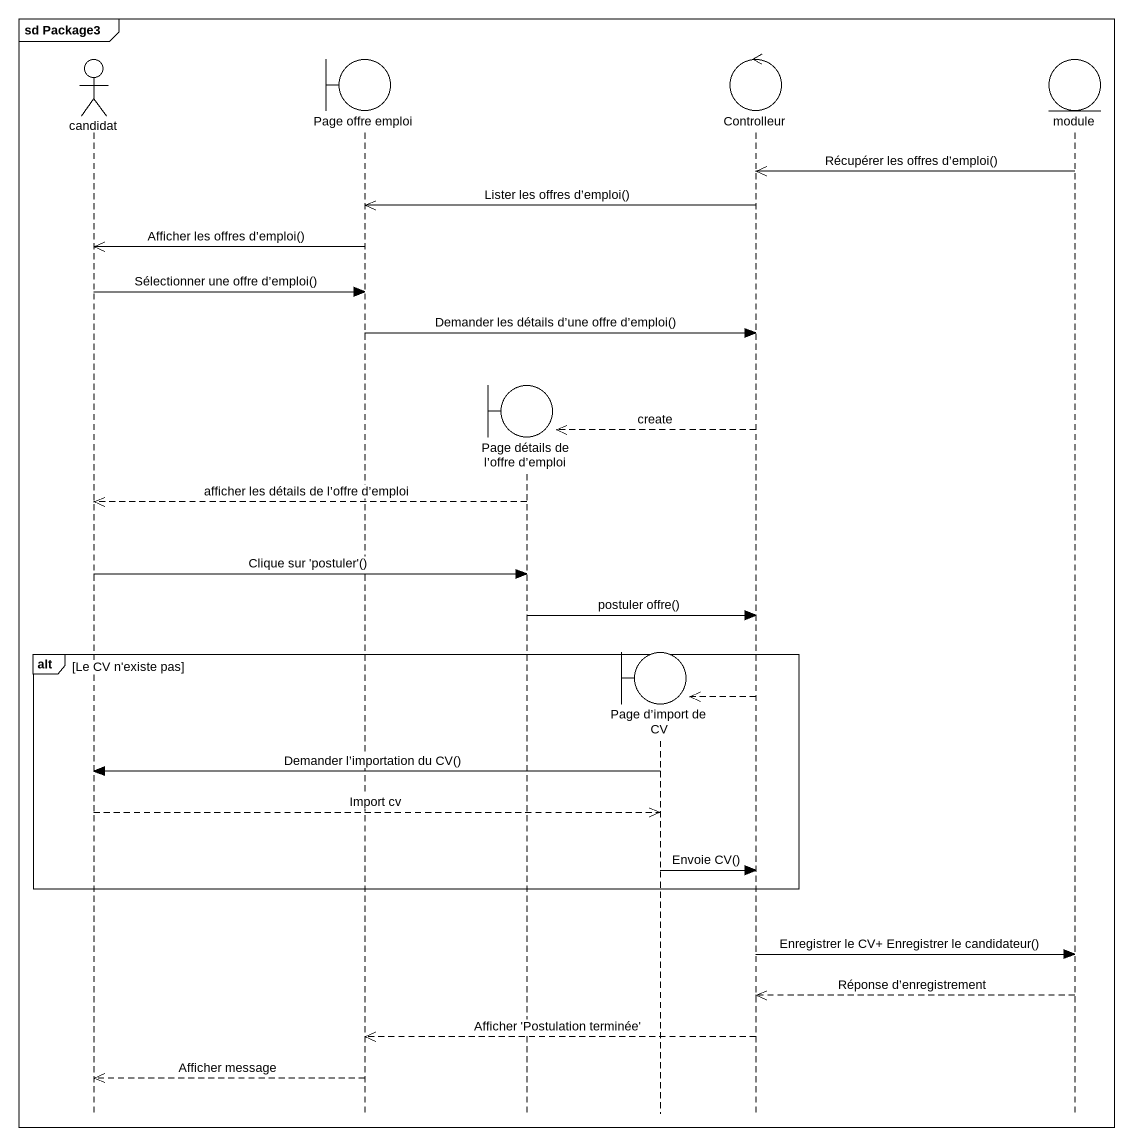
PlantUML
@startuml
mainframe sd Package3
hide footbox
actor candidat
boundary "Page offre emploi" as Page_offre_emploi
boundary "Page détails de l’offre d’emploi" as Page_détails_de_l_offre_d
boundary "Page d’import de CV" as Page_d_import_de_CV
control Controlleur
entity module

module ->> Controlleur : Récupérer les offres d’emploi()
Controlleur ->> Page_offre_emploi : Lister les offres d’emploi()
Page_offre_emploi ->> candidat : Afficher les offres d’emploi()
candidat -> Page_offre_emploi : Sélectionner une offre d’emploi()
Page_offre_emploi -> Controlleur : Demander les détails d’une offre d’emploi()
Controlleur -->> Page_détails_de_l_offre_d ** : create
Page_détails_de_l_offre_d -->> candidat : afficher les détails de l’offre d’emploi
candidat -> Page_détails_de_l_offre_d : Clique sur 'postuler'()
Page_détails_de_l_offre_d -> Controlleur : postuler offre()
alt Le CV n'existe pas
  Controlleur -->> Page_d_import_de_CV **
  Page_d_import_de_CV -> candidat : Demander l’importation du CV()
  candidat -->> Page_d_import_de_CV : Import cv
  Page_d_import_de_CV -> Controlleur : Envoie CV()
end
Controlleur -> module : Enregistrer le CV+ Enregistrer le candidateur()
module -->> Controlleur : Réponse d’enregistrement
Controlleur -->> Page_offre_emploi : Afficher 'Postulation terminée'
Page_offre_emploi -->> candidat : Afficher message
@enduml
